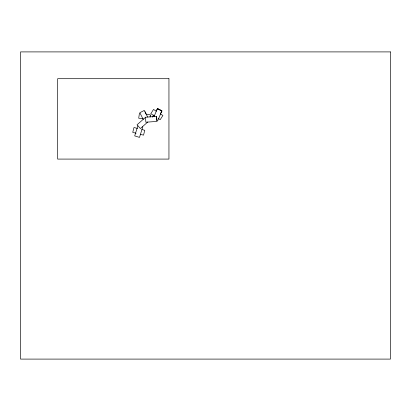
<?xml version="1.0" encoding="UTF-8"?>
<svg xmlns="http://www.w3.org/2000/svg" width="411" height="411" viewBox="0 0 411 411"><rect width="100%" height="100%" fill="white"/><g stroke="black" fill="none" stroke-linecap="round" stroke-linejoin="round"><path stroke-width="0.62" d="M139.442 113.246L138.707 118.204L143.177 118.841M150.097 117.037L150.282 115.799M150.185 116.739L150.462 114.885L146.177 114.248M137.844 125.853L134.7 135.892L139.483 137.392L142.812 126.758M153.955 116.729L157.331 108.745L161.949 110.698L157.613 120.957M152.291 117.166L153.616 115.039M156.052 111.14L157.696 108.519L161.415 110.842M160.634 113.272L161.944 111.176M145.402 117.412L137.053 124.785L140.372 128.54L147.79 121.985M137.582 128.438L133.991 127.513L132.738 132.363L136.077 133.226M141.78 129.516L144.775 130.287L143.526 135.142L140.531 134.371M158.461 109.049L160.588 110.379M156.139 111.124L153.539 109.449L150.827 113.662L154.469 116.005M160.305 113.801L162.905 115.476L160.198 119.688L158.353 118.502M144.949 111.664L146.367 114.458M147.657 117.068L144.302 110.441L139.832 112.706L143.182 119.329M156.627 117.346L156.858 120.469M156.601 116.411L145.494 117.217L145.859 122.216L156.966 121.409L156.601 116.411M390.45 51.904L20.55 51.904L20.55 359.096L390.45 359.096L390.45 51.904M168.947 78.701L57.648 78.701L57.648 159.083L168.947 159.083L168.947 78.701"/></g></svg>
